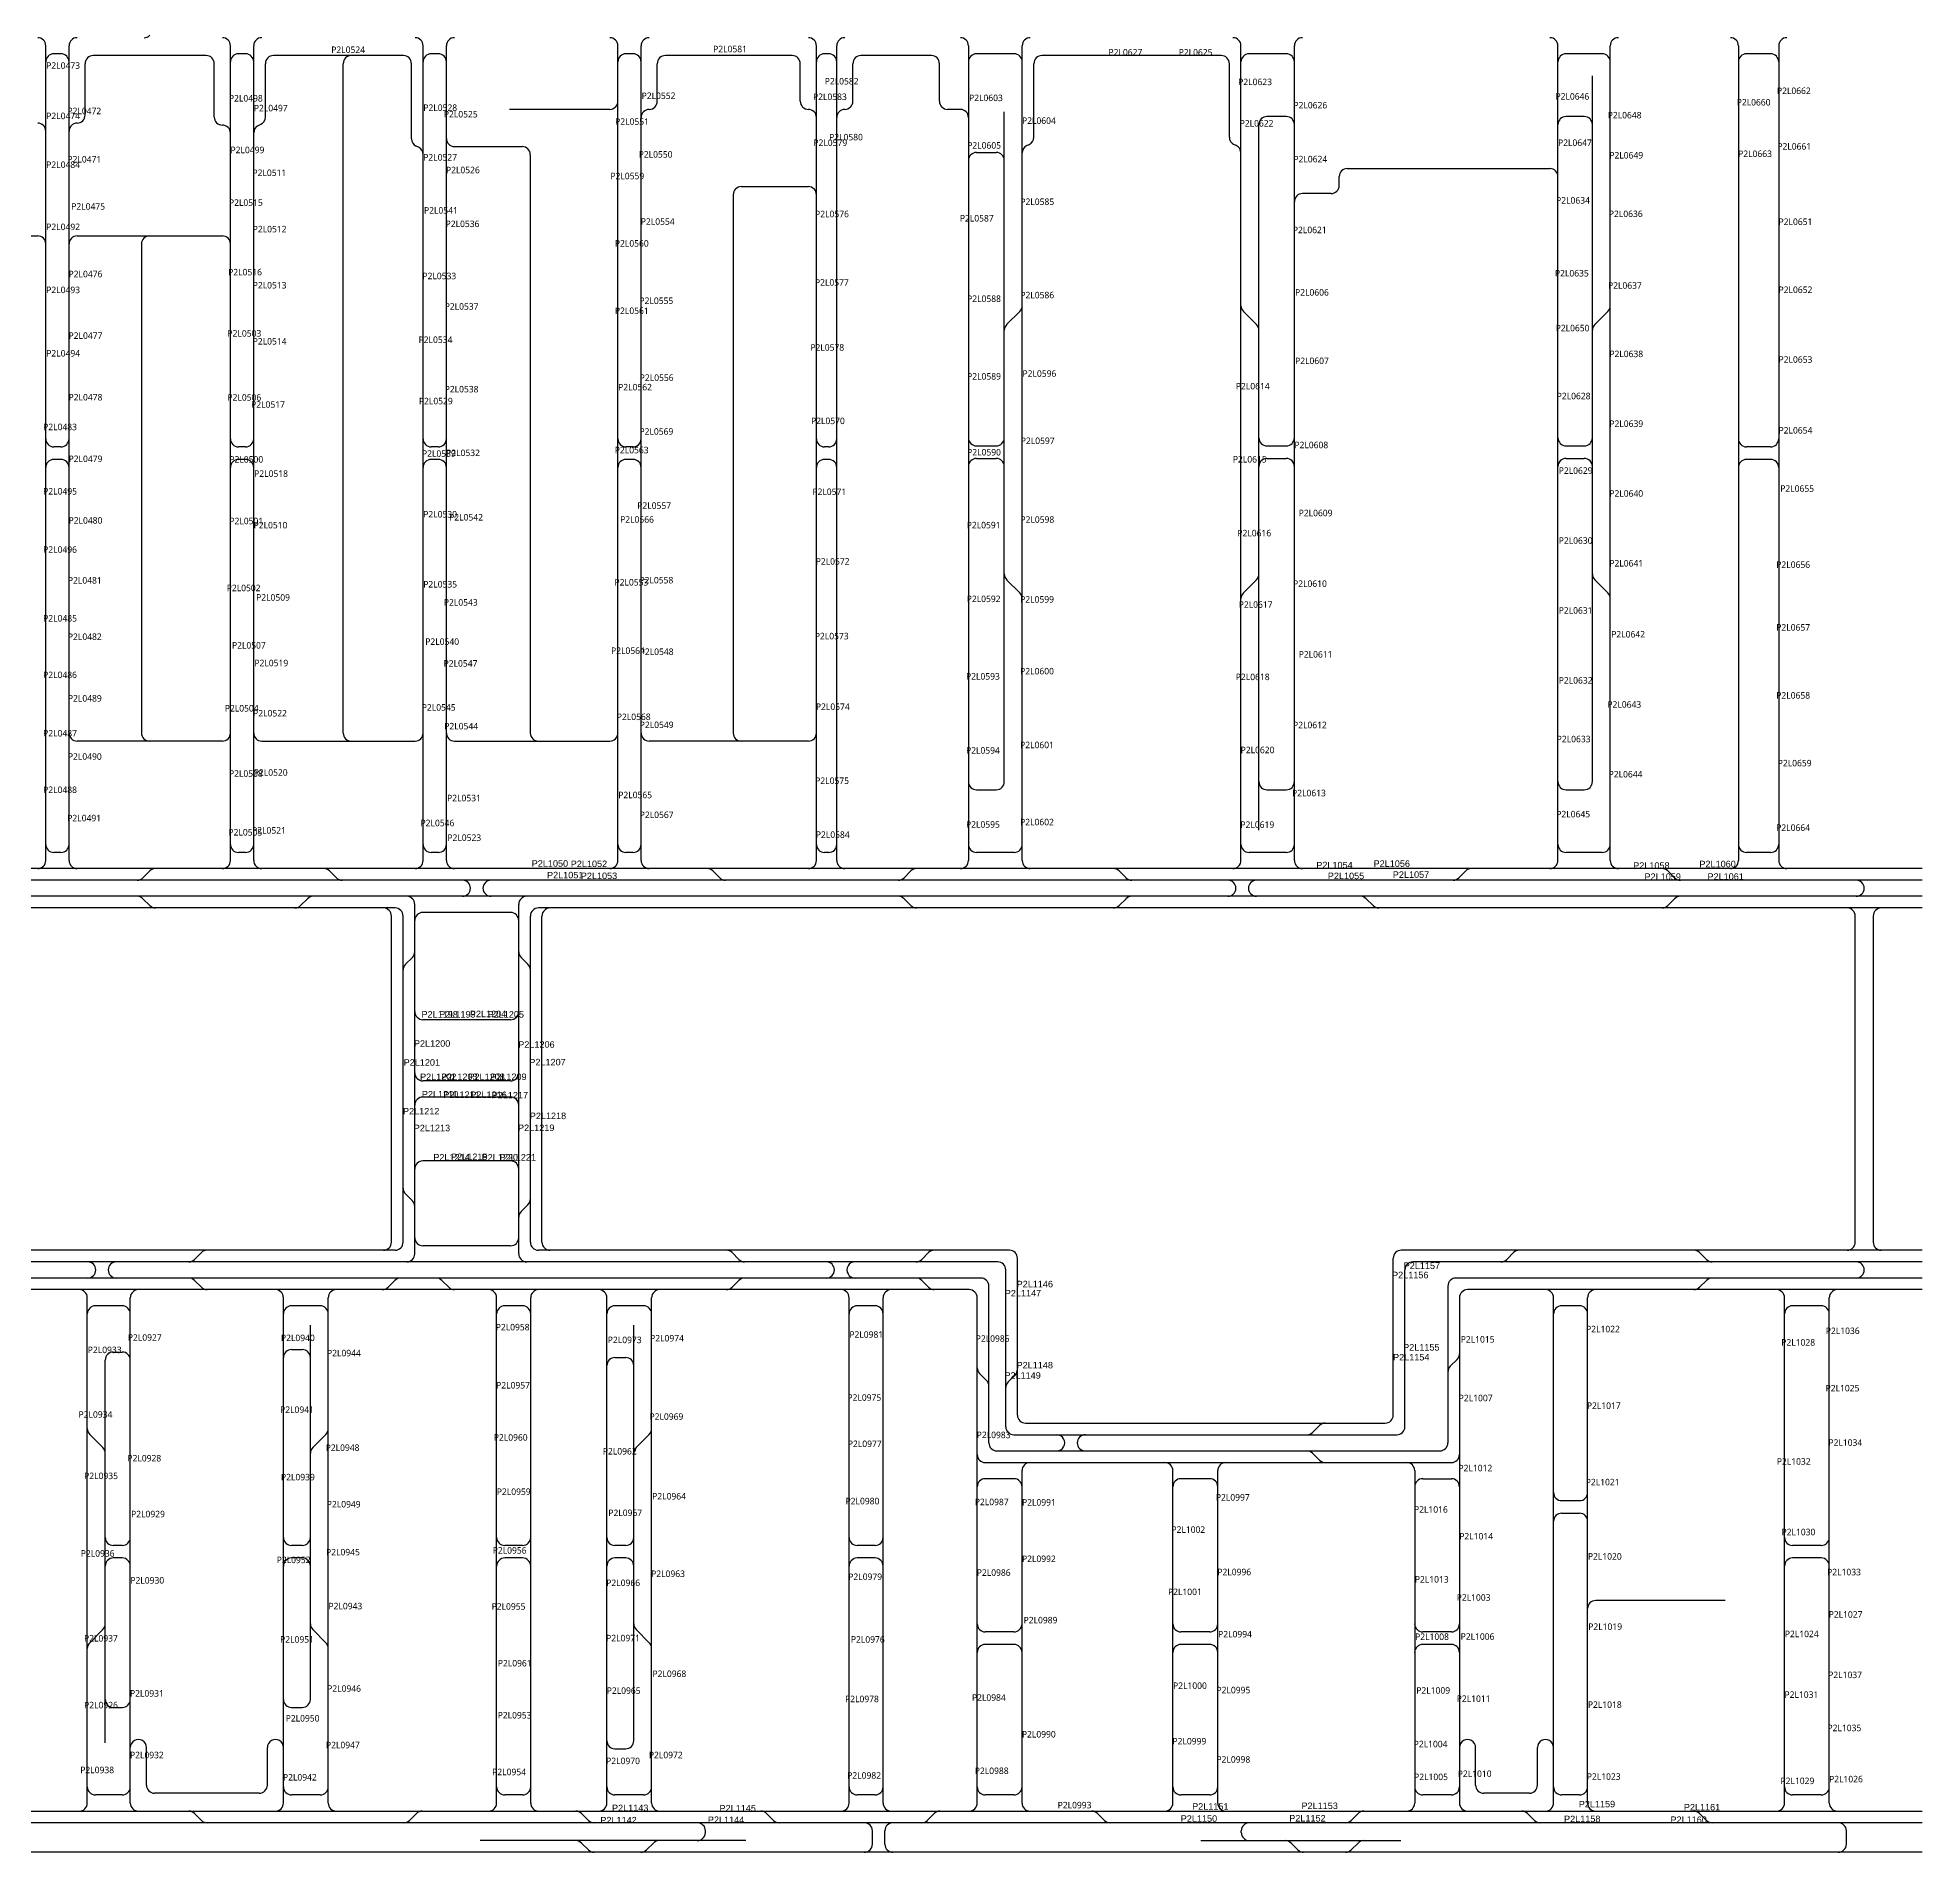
# Model space of a CAD drawing. Header units: millimetres. Extents: x 0 to 269721, y 0 to 199275.
# Drawn here: x 164520 to 269707, y 125 to 101393 of the extents above; entities that cross this region are included whole.
import ezdxf

# ---------------------------------------------------------------- set-up
doc = ezdxf.new("R2010")
doc.units = ezdxf.units.MM
doc.layers.add('HNTK_EQ_TEXT', color=7, linetype='Continuous')
doc.layers.add('L2_AMHS_Rail Center(P2L 7F Lower)', color=42, linetype='Continuous')
doc.styles.get("Standard").update_dxf_attribs({"font": 'arial.ttf'})
doc.styles.add('맑은고딕', font='malgun.ttf')

msp = doc.modelspace()

# ---------------------------------------------------------------- linework, layer by layer
at = {"layer": 'L2_AMHS_Rail Center(P2L 7F Lower)'}
for p, q in [((164970, 55475), (164970, 100943)), ((165820, 100493), (165420, 100493)), ((166270, 55475), (166270, 100943)), ((167170, 97078), (167170, 99943)), ((173926, 100393), (167620, 100393)), ((174376, 96967), (174376, 99943)), ((175276, 55475), (175276, 100943)), ((176126, 100493), (175726, 100493)), ((176576, 55475), (176576, 100943)), ((177226, 96967), (177226, 99943)), ((184932, 100393), (177676, 100393)), ((181572, 62588), (181572, 99943)), ((185382, 95752), (185382, 99943)), ((186032, 55475), (186032, 100943)), ((186882, 100493), (186482, 100493)), ((187332, 55475), (187332, 100943)), ((196902, 55475), (196902, 100943)), ((197752, 100493), (197352, 100493)), ((198202, 55475), (198202, 100943)), ((199102, 97843), (199102, 99943)), ((206634, 100393), (199552, 100393)), ((207084, 97843), (207084, 99943)), ((207984, 55475), (207984, 100943)), ((208668, 100493), (208434, 100493)), ((209118, 55475), (209118, 100943)), ((210018, 97843), (210018, 99943)), ((214401, 100393), (210468, 100393)), ((214851, 97843), (214851, 99943)), ((216471, 100943), (216471, 55475)), ((219021, 100493), (216921, 100493)), ((219471, 55475), (219471, 100943)), ((220121, 95837), (220121, 99943)), ((230580, 100393), (220571, 100393)), ((231030, 95837), (231030, 99943)), ((231680, 55475), (231680, 100943)), ((234210, 100493), (232130, 100493)), ((234660, 55475), (234660, 100943)), ((249372, 55475), (249372, 100943)), ((251842, 100493), (249822, 100493)), ((252292, 55475), (252292, 100943)), ((259444, 100943), (259444, 55475)), ((261242, 100493), (259894, 100493)), ((261692, 100943), (261692, 55475)), ((251292, 59875), (251292, 99258)), ((196452, 97393), (190850, 97393)), ((216021, 97393), (215301, 97393)), ((218471, 59875), (218471, 97258)), ((234210, 96993), (233130, 96993)), ((250842, 96993), (249822, 96993)), ((176836, 96499), (176966, 96559)), ((232680, 57160), (232680, 96543)), ((185772, 95284), (185642, 95345)), ((187782, 95314), (191565, 95314)), ((192015, 94864), (192015, 62588)), ((216921, 94993), (218021, 94993)), ((219730, 95368), (219861, 95429)), ((231420, 95368), (231290, 95429)), ((237162, 93142), (237162, 93641)), ((237612, 94091), (248922, 94091)), ((203339, 92631), (203339, 62588)), ((203789, 93081), (207534, 93081)), ((236712, 92692), (235110, 92692)), ((155974, 90334), (164520, 90334)), ((166720, 90334), (174826, 90334)), ((170312, 89884), (170312, 62588)), ((218602, 85382), (219339, 86118)), ((231812, 86118), (232548, 85382)), ((251423, 85382), (252160, 86118)), ((165820, 78559), (165420, 78559)), ((165820, 77859), (165420, 77859)), ((176126, 78559), (175726, 78559)), ((176126, 77859), (175726, 77859)), ((186882, 78559), (186482, 78559)), ((186882, 77859), (186482, 77859)), ((197752, 78559), (197352, 78559)), ((197752, 77859), (197352, 77859)), ((208668, 78559), (208434, 78559)), ((208668, 77859), (208434, 77859)), ((216921, 78614), (218021, 78614)), ((216921, 77914), (218021, 77914)), ((233130, 78614), (234210, 78614)), ((233130, 77914), (234210, 77914)), ((249822, 78614), (250842, 78614)), ((249822, 77914), (250842, 77914)), ((261242, 78559), (259894, 78559)), ((261242, 77859), (259894, 77859)), ((261698, 78559), (261692, 78559)), ((218602, 71146), (219339, 70409)), ((231812, 70409), (232548, 71146)), ((251423, 71146), (252160, 70409)), ((174826, 62138), (166720, 62138)), ((177026, 62138), (185582, 62138)), ((187782, 62138), (196452, 62138)), ((207534, 62138), (198652, 62138)), ((216921, 59425), (218021, 59425)), ((233130, 59425), (234210, 59425)), ((249822, 59425), (250842, 59425)), ((165820, 55925), (165420, 55925)), ((176126, 55925), (175726, 55925)), ((186882, 55925), (186482, 55925)), ((197752, 55925), (197352, 55925)), ((208668, 55925), (208434, 55925)), ((219021, 55925), (216921, 55925)), ((234210, 55925), (232130, 55925)), ((251842, 55925), (249822, 55925)), ((261242, 55925), (259894, 55925)), ((261692, 55925), (261692, 55925)), ((269707, 55025), (12117, 55025)), ((170392, 54507), (170777, 54893)), ((181192, 54507), (180807, 54893)), ((202585, 54507), (202200, 54893)), ((212875, 54507), (213259, 54893)), ((225263, 54507), (224878, 54893)), ((243840, 54507), (244225, 54893)), ((255883, 54507), (255499, 54893)), ((269707, 54375), (12767, 54375)), ((269707, 53475), (12767, 53475)), ((184467, 52825), (127667, 52825)), ((170778, 52957), (170393, 53343)), ((179194, 52957), (179579, 53343)), ((185567, 33525), (185567, 53025)), ((191367, 33525), (191367, 53025)), ((269707, 52825), (192467, 52825)), ((213260, 52957), (212875, 53343)), ((224878, 52957), (225263, 53343)), ((239055, 52957), (238670, 53343)), ((255498, 52957), (255883, 53343)), ((184267, 34175), (184267, 52375)), ((184917, 34175), (184917, 52375)), ((190917, 52575), (186017, 52575)), ((192017, 34175), (192017, 52375)), ((192667, 34175), (192667, 52375)), ((265967, 34175), (265967, 52375)), ((266967, 52375), (266967, 34175)), ((185435, 50067), (185049, 49683)), ((191499, 50067), (191885, 49683)), ((190917, 46592), (186017, 46592)), ((190917, 43175), (186017, 43175)), ((190917, 42275), (186017, 42275)), ((190917, 38708), (186017, 38708)), ((185049, 36867), (185435, 36483)), ((191885, 36267), (191499, 35883)), ((184467, 33725), (127667, 33725)), ((190917, 33975), (186017, 33975)), ((218755, 33725), (192467, 33725)), ((269707, 33725), (240628, 33725)), ((218105, 33075), (33544, 33075)), ((173274, 33207), (173659, 33593)), ((203659, 33207), (203274, 33593)), ((213862, 33207), (214246, 33593)), ((218555, 23875), (218555, 32625)), ((219205, 24525), (219205, 33275)), ((240178, 24525), (240178, 33275)), ((240828, 23875), (240828, 32625)), ((269707, 33075), (241278, 33075)), ((246894, 33593), (246509, 33207)), ((257275, 33593), (257659, 33207)), ((217158, 32175), (33544, 32175)), ((173660, 31657), (173275, 32043)), ((184075, 31657), (184459, 32043)), ((187460, 31657), (187075, 32043)), ((203275, 31657), (203659, 32043)), ((213862, 32043), (214246, 31657)), ((217608, 22975), (217608, 31725)), ((243226, 31725), (243226, 22975)), ((269707, 32175), (243676, 32175)), ((257659, 32043), (257275, 31657)), ((216508, 31525), (32644, 31525)), ((167291, 2875), (167291, 31075)), ((169241, 30625), (167741, 30625)), ((169691, 2875), (169691, 31075)), ((178238, 2875), (178238, 31075)), ((180288, 30625), (178688, 30625)), ((180738, 2875), (180738, 31075)), ((190136, 2875), (190136, 31075)), ((191586, 30625), (190586, 30625)), ((192036, 2875), (192036, 31075)), ((196288, 2875), (196288, 31075)), ((198338, 30625), (196738, 30625)), ((198788, 2875), (198788, 31075)), ((209809, 2875), (209809, 31075)), ((211259, 30625), (210259, 30625)), ((211709, 2875), (211709, 31075)), ((216958, 22325), (216958, 31075)), ((243876, 31075), (243876, 2875)), ((269707, 31525), (244326, 31525)), ((249127, 2875), (249127, 31075)), ((250577, 30625), (249577, 30625)), ((251027, 2875), (251027, 31075)), ((262017, 2875), (262017, 31075)), ((264067, 30625), (262467, 30625)), ((264517, 2875), (264517, 31075)), ((179738, 8657), (179738, 29549)), ((197788, 6355), (197788, 29549)), ((168291, 6242), (168291, 27594)), ((168741, 28044), (169241, 28044)), ((178688, 28184), (179288, 28184)), ((196738, 27734), (197338, 27734)), ((243744, 27631), (243359, 27247)), ((217476, 26463), (217090, 26848)), ((219073, 26761), (218687, 26376)), ((168159, 22713), (167423, 23450)), ((179870, 22713), (180606, 23450)), ((197920, 22713), (198657, 23450)), ((219005, 23425), (240378, 23425)), ((219655, 24075), (239728, 24075)), ((236059, 23943), (235675, 23557)), ((216958, 2875), (216958, 22325)), ((218058, 22525), (242776, 22525)), ((236059, 22007), (235675, 22393)), ((217408, 21875), (243426, 21875)), ((219458, 2875), (219458, 21425)), ((227878, 2875), (227878, 21425)), ((230384, 2875), (230384, 21425)), ((241376, 21425), (241376, 2875)), ((219008, 20975), (217408, 20975)), ((229934, 20975), (228328, 20975)), ((241826, 20975), (243426, 20975)), ((249577, 19750), (250577, 19750)), ((249577, 19050), (250577, 19050)), ((169241, 17250), (168741, 17250)), ((179288, 17250), (178688, 17250)), ((191586, 17250), (190586, 17250)), ((197338, 17250), (196738, 17250)), ((211259, 17250), (210259, 17250)), ((264067, 17250), (262467, 17250)), ((169241, 16550), (168741, 16550)), ((179288, 16550), (178688, 16550)), ((191586, 16550), (190586, 16550)), ((197338, 16550), (196738, 16550)), ((211259, 16550), (210259, 16550)), ((264067, 16550), (262467, 16550)), ((258706, 14173), (251477, 14173)), ((167423, 11819), (168159, 12556)), ((180606, 11819), (179870, 12556)), ((198657, 11819), (197920, 12556)), ((219008, 12425), (217408, 12425)), ((219008, 11725), (217408, 11725)), ((229934, 12425), (228328, 12425)), ((229934, 11725), (228328, 11725)), ((243426, 12425), (241824, 12425)), ((243426, 11725), (241824, 11725)), ((168741, 8207), (169241, 8207)), ((178688, 8207), (179288, 8207)), ((170591, 3875), (170591, 5975)), ((177338, 3875), (177338, 5975)), ((196738, 5905), (197338, 5905)), ((244776, 3875), (244776, 5975)), ((248227, 3875), (248227, 5975)), ((169241, 3325), (167741, 3325)), ((176888, 3425), (171041, 3425)), ((180288, 3325), (178688, 3325)), ((191586, 3325), (190586, 3325)), ((198338, 3325), (196738, 3325)), ((211259, 3325), (210259, 3325)), ((219008, 3325), (217408, 3325)), ((229934, 3325), (228328, 3325)), ((243426, 3325), (241826, 3325)), ((247777, 3425), (245226, 3425)), ((250577, 3325), (249577, 3325)), ((264067, 3325), (262467, 3325)), ((34567, 2425), (269707, 2425)), ((173659, 1907), (173275, 2293)), ((185275, 1907), (185659, 2293)), ((195260, 1907), (194875, 2293)), ((205589, 1907), (205205, 2293)), ((214174, 1907), (214559, 2293)), ((224059, 1907), (223675, 2293)), ((237828, 1907), (238213, 2293)), ((248060, 1907), (247675, 2293)), ((257660, 1907), (257275, 2293)), ((269707, 1775), (38367, 1775)), ((201785, 1224), (201785, 1325)), ((211107, 575), (211107, 1325)), ((211807, 575), (211807, 1325)), ((231699, 1224), (231699, 1325)), ((265467, 574), (265467, 1325)), ((269707, 125), (33667, 125)), ((204050, 775), (189213, 775)), ((195259, 257), (194874, 643)), ((198501, 257), (198886, 643)), ((229434, 775), (240599, 775)), ((234859, 257), (234475, 643)), ((237828, 257), (238214, 643))]:
    msp.add_line(p, q, dxfattribs=at)
for centre, start, end in [((164520, 100943), 0, 90), ((166720, 100943), 90, 180), ((170456, 101843), 270, 315.06019), ((174826, 100943), 0, 90), ((177026, 100943), 90, 180), ((185582, 100943), 0, 90), ((187782, 100943), 90, 180), ((196452, 100943), 0, 90), ((198652, 100943), 90, 180), ((207534, 100943), 0, 90), ((209568, 100943), 90, 180), ((216021, 100943), 0, 90), ((219921, 100943), 90, 180), ((231230, 100943), 0, 90), ((235110, 100943), 90, 180), ((248922, 100943), 0, 90), ((252742, 100943), 90, 180), ((258994, 100943), 0, 90), ((262142, 100943), 90, 180), ((165420, 100043), 90, 180), ((165820, 100043), 0, 90), ((167620, 99943), 90, 180), ((173926, 99943), 0, 90), ((175726, 100043), 90, 180), ((176126, 100043), 0, 90), ((177676, 99943), 90, 180), ((182022, 99943), 90, 180), ((184932, 99943), 0, 90), ((186482, 100043), 90, 180), ((186882, 100043), 0, 90), ((197352, 100043), 90, 180), ((197752, 100043), 0, 90), ((199552, 99943), 90, 180), ((206634, 99943), 0, 90), ((208434, 100043), 90, 180), ((208668, 100043), 0, 90), ((210468, 99943), 90, 180), ((214401, 99943), 0, 90), ((216921, 100043), 90, 180), ((219021, 100043), 0, 90), ((220571, 99943), 90, 180), ((230580, 99943), 0, 90), ((232130, 100043), 90, 180), ((234210, 100043), 0, 90), ((249822, 100043), 90, 180), ((251842, 100043), 0, 90), ((259894, 100043), 90, 180), ((261242, 100043), 0, 90), ((196452, 97843), 270, 0), ((198652, 97843), 270, 0), ((207534, 97843), 180, 270), ((209568, 97843), 270, 0), ((215301, 97843), 180, 270), ((166720, 97078), 270, 0), ((174826, 96967), 180, 270), ((176776, 96967), 295, 0), ((198652, 96943), 90, 180), ((207534, 96943), 0, 90), ((209568, 96943), 90, 180), ((216021, 96943), 0, 90), ((233130, 96543), 90, 180), ((234210, 96543), 0, 90), ((249822, 96543), 90, 180), ((250842, 96543), 0, 90), ((164520, 96178), 0, 90), ((166720, 96178), 90, 180), ((174826, 96067), 0, 90), ((177026, 96091), 115, 180), ((185832, 95752), 180, 245), ((187782, 95764), 180, 270), ((219671, 95837), 295, 0), ((231480, 95837), 180, 245), ((185582, 94876), 0, 65), ((191565, 94864), 0, 90), ((216921, 94543), 90, 180), ((218021, 94543), 0, 90), ((219921, 94960), 115, 180), ((231230, 94960), 0, 65), ((237612, 93641), 90, 180), ((248922, 93641), 0, 90), ((203789, 92631), 90, 180), ((207534, 92631), 0, 90), ((235110, 92242), 90, 180), ((236712, 93142), 270, 0), ((164520, 89884), 0, 90), ((166720, 89884), 90, 180), ((170762, 89884), 90, 180), ((174826, 89884), 0, 90), ((219021, 86437), 315.00012, 0), ((232130, 86437), 180, 224.99988), ((251842, 86437), 315.00012, 0), ((218921, 85064), 135.00012, 180), ((232230, 85064), 0, 44.99988), ((251742, 85064), 135.00012, 180), ((165420, 79009), 180, 270), ((165820, 79009), 270, 0), ((175726, 79009), 180, 270), ((176126, 79009), 270, 0), ((186482, 79009), 180, 270), ((186882, 79009), 270, 0), ((197352, 79009), 180, 270), ((197752, 79009), 270, 0), ((208434, 79009), 180, 270), ((208668, 79009), 270, 0), ((216921, 79064), 180, 270), ((218021, 79064), 270, 0), ((233130, 79064), 180, 270), ((234210, 79064), 270, 0), ((249822, 79064), 180, 270), ((250842, 79064), 270, 0), ((259894, 79009), 180, 270), ((261242, 79009), 270, 0), ((165420, 77409), 90, 180), ((165820, 77409), 0, 90), ((175726, 77409), 90, 180), ((176126, 77409), 0, 90), ((186482, 77409), 90, 180), ((186882, 77409), 0, 90), ((197352, 77409), 90, 180), ((197752, 77409), 0, 90), ((208434, 77409), 90, 180), ((208668, 77409), 0, 90), ((216921, 77464), 90, 180), ((218021, 77464), 0, 90), ((233130, 77464), 90, 180), ((234210, 77464), 0, 90), ((249822, 77464), 90, 180), ((250842, 77464), 0, 90), ((259894, 77409), 90, 180), ((261242, 77409), 0, 90), ((218921, 71464), 180, 224.99988), ((232230, 71464), 315.00012, 0), ((251742, 71464), 180, 224.99988), ((219021, 70091), 0, 44.99988), ((232130, 70091), 135.00012, 180), ((251842, 70091), 0, 44.99988), ((166720, 62588), 180, 270), ((170762, 62588), 180, 270), ((174826, 62588), 270, 0), ((177026, 62588), 180, 270), ((182022, 62588), 180, 270), ((185582, 62588), 270, 0), ((187782, 62588), 180, 270), ((192465, 62588), 180, 270), ((196452, 62588), 270, 0), ((198652, 62588), 180, 270), ((203789, 62588), 180, 270), ((207534, 62588), 270, 0), ((216921, 59875), 180, 270), ((218021, 59875), 270, 0), ((233130, 59875), 180, 270), ((234210, 59875), 270, 0), ((249822, 59875), 180, 270), ((250842, 59875), 270, 0), ((165420, 56375), 180, 270), ((165820, 56375), 270, 0), ((175726, 56375), 180, 270), ((176126, 56375), 270, 0), ((186482, 56375), 180, 270), ((186882, 56375), 270, 0), ((197352, 56375), 180, 270), ((197752, 56375), 270, 0), ((208434, 56375), 180, 270), ((208668, 56375), 270, 0), ((216921, 56375), 180, 270), ((219021, 56375), 270, 0), ((232130, 56375), 180, 270), ((234210, 56375), 270, 0), ((249822, 56375), 180, 270), ((251842, 56375), 270, 0), ((259894, 56375), 180, 270.00017), ((261242, 56375), 270.00017, 0), ((164520, 55475), 270, 0), ((166720, 55475), 180, 270), ((171096, 54575), 90, 135.06019), ((174826, 55475), 270, 0), ((177026, 55475), 180, 270), ((180488, 54575), 44.93981, 90), ((185582, 55475), 270, 0), ((187782, 55475), 180, 270), ((196452, 55475), 270, 0), ((198652, 55475), 180, 270), ((201881, 54575), 44.93981, 90), ((207534, 55475), 270, 0), ((209568, 55475), 180, 270), ((213578, 54575), 90, 135.06019), ((216021, 55475), 270, 0), ((219921, 55475), 180, 270), ((224559, 54575), 44.93981, 90), ((231230, 55475), 270, 0), ((235110, 55475), 180, 270), ((244543, 54575), 90, 135.06019), ((248922, 55475), 270, 0), ((252742, 55475), 180, 270), ((255180, 54575), 44.93981, 90), ((258994, 55475), 270, 0), ((262142, 55475), 180, 270), ((170074, 54825), 270, 315.06019), ((181510, 54825), 224.93981, 270), ((188224, 53925), 270, 89.99996), ((189824, 53925), 90, 270), ((202903, 54825), 224.93981, 270), ((212556, 54825), 270, 315.06019), ((225581, 54825), 224.93981, 270), ((230947, 53925), 270, 89.99996), ((232547, 53925), 90, 270), ((243521, 54825), 270, 315.06019), ((256202, 54825), 224.93981, 270), ((266013, 53925), 270, 89.99996), ((170075, 53025), 44.93981, 90), ((171097, 53275), 224.93981, 270), ((178876, 53275), 270, 315.06019), ((179898, 53025), 90, 135.06019), ((183817, 52375), 0, 90), ((184467, 52375), 0, 90), ((185117, 53025), 0, 90), ((191817, 53025), 90, 180), ((192467, 52375), 90, 180), ((193117, 52375), 90, 180), ((212556, 53025), 44.93981, 90), ((213578, 53275), 224.93981, 270), ((224559, 53275), 270, 315.06019), ((225581, 53025), 90, 135.06019), ((238351, 53025), 44.93981, 90), ((239373, 53275), 224.93981, 270), ((255179, 53275), 270, 315.06019), ((256201, 53025), 90, 135.06019), ((265517, 52375), 0, 90), ((267417, 52375), 90, 180), ((186017, 52125), 90, 180), ((190917, 52125), 0, 90), ((185367, 49364), 134.93981, 180), ((185117, 50386), 314.93981, 0), ((191817, 50386), 180, 225.06019), ((191567, 49364), 0, 45.06019), ((186017, 47042), 180, 270), ((190917, 47042), 270, 0), ((186017, 43625), 180, 270), ((190917, 43625), 270, 0), ((186017, 41825), 90, 180), ((190917, 41825), 0, 90), ((186017, 38258), 90, 180), ((190917, 38258), 0, 90), ((185367, 37186), 180, 225.06019), ((185117, 36164), 0, 45.06019), ((191817, 35564), 134.93981, 180), ((191567, 36586), 314.93981, 0), ((173978, 33275), 90, 135.06019), ((183817, 34175), 270, 0), ((184467, 34175), 270, 0), ((186017, 34425), 180, 270), ((190917, 34425), 270, 0), ((192467, 34175), 180, 270), ((193117, 34175), 180, 270), ((202956, 33275), 44.93981, 90), ((214565, 33275), 90, 135.06019), ((218755, 33275), 0, 90), ((240628, 33275), 90, 180), ((247213, 33275), 90, 135.06019), ((256956, 33275), 44.93981, 90), ((265517, 34175), 270, 0), ((267417, 34175), 180, 270), ((167309, 32625), 270, 89.99996), ((168909, 32625), 90, 270), ((172956, 33525), 270, 315.06019), ((185117, 33525), 270, 0), ((191817, 33525), 180, 270), ((203978, 33525), 224.93981, 270), ((208536, 32625), 270, 89.99996), ((210136, 32625), 89.62183, 270.37817), ((213543, 33525), 270, 315.06019), ((218105, 32625), 0, 90), ((241278, 32625), 90, 180), ((246191, 33525), 270, 315.06019), ((257978, 33525), 224.93981, 270), ((266017, 32625), 270, 89.99996), ((172956, 31725), 44.93981, 90), ((173978, 31975), 224.93981, 270), ((183756, 31975), 270, 315.06019), ((184778, 31725), 90, 135.06019), ((186756, 31725), 44.93981, 90), ((187778, 31975), 224.93981, 270), ((202956, 31975), 270, 315.06019), ((203978, 31725), 90, 135.06019), ((213543, 31725), 44.93981, 90), ((214565, 31975), 224.93981, 270), ((217158, 31725), 0, 90), ((243676, 31725), 90, 180), ((256956, 31975), 270, 315.06019), ((257978, 31725), 90, 135.06019), ((166841, 31075), 0, 90), ((167741, 30175), 90, 180), ((169241, 30175), 0, 90), ((170141, 31075), 90, 180), ((177788, 31075), 0, 90), ((178688, 30175), 90, 180), ((180288, 30175), 0, 90), ((181188, 31075), 90, 180), ((189686, 31075), 0, 90), ((190586, 30175), 90, 180), ((191586, 30175), 0, 90), ((192486, 31075), 90, 180), ((195838, 31075), 0, 90), ((196738, 30175), 90, 180), ((198338, 30175), 0, 90), ((199238, 31075), 90, 180), ((209359, 31075), 0, 90), ((210259, 30175), 90, 180), ((211259, 30175), 0, 90), ((212159, 31075), 90, 180), ((216508, 31075), 0, 90), ((244326, 31075), 90, 180), ((248677, 31075), 0, 90), ((249577, 30175), 90, 180), ((250577, 30175), 0, 90), ((251477, 31075), 90, 180), ((261567, 31075), 0, 90), ((262467, 30175), 90, 180), ((264067, 30175), 0, 90), ((264967, 31075), 90, 180), ((168741, 27594), 90, 180), ((169241, 27594), 0, 90), ((178688, 27734), 90, 180), ((179288, 27734), 0, 90), ((196738, 27284), 90, 180), ((197338, 27284), 0, 90), ((243426, 27950), 314.93981, 0), ((217408, 27167), 180, 225.06019), ((217158, 26145), 0, 45.06019), ((219005, 26057), 134.93981, 180), ((218755, 27079), 314.93981, 0), ((243676, 26928), 134.93981, 180), ((219655, 24525), 180, 270), ((239728, 24525), 270, 0), ((167741, 23768), 180, 224.99988), ((180288, 23768), 315.00012, 0), ((198338, 23768), 315.00012, 0), ((219005, 23875), 180, 270), ((221393, 22975), 270, 90.00002), ((222993, 22975), 90, 270), ((235356, 23875), 270, 315.06019), ((236378, 23625), 90, 135.06019), ((240378, 23875), 270, 0), ((167841, 22395), 0, 44.99988), ((180188, 22395), 135.00012, 180), ((198238, 22395), 135.00012, 180), ((217408, 22325), 180, 270), ((218058, 22975), 180, 270), ((235356, 22075), 44.93981, 90), ((242776, 22975), 270, 0), ((243426, 22325), 270, 0), ((219908, 21425), 90, 180), ((227428, 21425), 0, 90), ((230834, 21425), 90, 180), ((236378, 22325), 224.93981, 270), ((240926, 21425), 0, 90), ((217408, 20525), 90, 180), ((219008, 20525), 0, 90), ((228328, 20525), 90, 180), ((229934, 20525), 0, 90), ((241826, 20525), 90, 180), ((243426, 20525), 0, 90), ((249577, 20200), 180, 270), ((250577, 20200), 270, 0), ((249577, 18600), 90, 180), ((250577, 18600), 0, 90), ((168741, 17700), 180, 270), ((169241, 17700), 270, 0), ((178688, 17700), 180, 270), ((179288, 17700), 270, 0), ((190586, 17700), 180, 270), ((191586, 17700), 270, 0), ((196738, 17700), 180, 270), ((197338, 17700), 270, 0), ((210259, 17700), 180, 270), ((211259, 17700), 270, 0), ((262467, 17700), 180, 270), ((264067, 17700), 270, 0), ((168741, 16100), 90, 180), ((169241, 16100), 0, 90), ((178688, 16100), 90, 180), ((179288, 16100), 0, 90), ((190586, 16100), 90, 180), ((191586, 16100), 0, 90), ((196738, 16100), 90, 180), ((197338, 16100), 0, 90), ((210259, 16100), 90, 180), ((211259, 16100), 0, 90), ((262467, 16100), 90, 180), ((264067, 16100), 0, 90), ((251477, 13723), 90, 180), ((167841, 12874), 315.00012, 0), ((180188, 12874), 180, 224.99988), ((198238, 12874), 180, 224.99988), ((217408, 12875), 180, 270), ((219008, 12875), 270, 0), ((228328, 12875), 180, 270), ((229934, 12875), 270, 0), ((241824, 12875), 180, 270), ((243426, 12875), 270, 0), ((167741, 11501), 135.00012, 180), ((180288, 11501), 0, 44.99988), ((198338, 11501), 0, 44.99988), ((217408, 11275), 90, 180), ((219008, 11275), 0, 90), ((228328, 11275), 90, 180), ((229934, 11275), 0, 90), ((241824, 11275), 90, 180), ((243426, 11275), 0, 90), ((168741, 8657), 180, 270), ((169241, 8657), 270, 0), ((178688, 8657), 180, 270), ((179288, 8657), 270, 0), ((170141, 5975), 0, 180.00002), ((177788, 5975), 0, 180.00002), ((196738, 6355), 180, 270), ((197338, 6355), 270, 0), ((244326, 5975), 0, 180.00002), ((248677, 5975), 0, 180.00002), ((167741, 3775), 180, 270), ((169241, 3775), 270, 0), ((171041, 3875), 180, 270), ((176888, 3875), 270, 0), ((178688, 3775), 180, 270), ((180288, 3775), 270, 0), ((190586, 3775), 180, 270), ((191586, 3775), 270, 0), ((196738, 3775), 180, 270), ((198338, 3775), 270, 0), ((210259, 3775), 180, 270), ((211259, 3775), 270, 0), ((217408, 3775), 180, 270), ((219008, 3775), 270, 0), ((228328, 3775), 180, 270), ((229934, 3775), 270, 0), ((241826, 3775), 180, 270), ((243426, 3775), 270, 0), ((245226, 3875), 180, 270), ((247777, 3875), 270, 0), ((249577, 3775), 180, 270), ((250577, 3775), 270, 0), ((262467, 3775), 180, 270), ((264067, 3775), 270, 0), ((166841, 2875), 270, 0), ((170141, 2875), 180, 270), ((172956, 1975), 44.93981, 90), ((177788, 2875), 270, 0), ((181188, 2875), 180, 270), ((185978, 1975), 90, 135.06019), ((189686, 2875), 270, 0), ((192486, 2875), 180, 270), ((194556, 1975), 44.93981, 90), ((195838, 2875), 270, 0), ((199238, 2875), 180, 270), ((204886, 1975), 44.93981, 90), ((209359, 2875), 270, 0), ((212159, 2875), 180, 270), ((214878, 1975), 90, 135.06019), ((216508, 2875), 270, 0), ((219908, 2875), 180, 270), ((223356, 1975), 44.93981, 90), ((227428, 2875), 270, 0), ((230834, 2875), 180, 270), ((238532, 1975), 90, 135.06019), ((240926, 2875), 270, 0), ((244326, 2875), 180, 270), ((247356, 1975), 44.93981, 90), ((248677, 2875), 270, 0), ((251477, 2875), 180, 270), ((256956, 1975), 44.93981, 90), ((261567, 2875), 270, 0), ((264967, 2875), 180, 270), ((173978, 2225), 224.93981, 270), ((184956, 2225), 270, 315.06019), ((195578, 2225), 224.93981, 270), ((201335, 1325), 359.99866, 90), ((201335, 1225), 270, 0), ((205908, 2225), 224.93981, 270), ((210657, 1325), 0, 90), ((212257, 1325), 90, 180), ((213856, 2225), 270, 315.06019), ((224378, 2225), 224.93981, 270), ((232149, 1325), 90, 180), ((232149, 1225), 180, 270), ((237510, 2225), 270, 315.06019), ((248378, 2225), 224.93981, 270), ((257978, 2225), 224.93981, 270), ((265017, 1325), 0, 90), ((194556, 325), 44.93981, 90), ((195578, 575), 224.93981, 270), ((198183, 575), 270, 315.06019), ((199205, 325), 90, 135.06019), ((210657, 575), 270, 0), ((212257, 575), 180, 270), ((234156, 325), 44.93981, 90), ((235178, 575), 224.93981, 270), ((237510, 575), 270, 314.99855), ((238532, 325), 90, 134.99855), ((265017, 575), 270, 0)]:
    msp.add_arc(centre, 450, start, end, dxfattribs=at)

# ---------------------------------------------------------------- texts
at = {"layer": 'HNTK_EQ_TEXT', "lineweight": -3, "style": '맑은고딕'}
for s, p in [('P2L0473', (164998, 99657, 15472)), ('P2L0524', (180905, 100540, 4852)), ('P2L0581', (202221, 100581, 9474)), ('P2L0627', (224287, 100398, -14422)), ('P2L0625', (228204, 100398, -14422)), ('P2L0582', (208449, 98782, -284708)), ('P2L0623', (231527, 98745, 9480)), ('P2L0498', (175195, 97829, 14999)), ('P2L0552', (198230, 97971, -286247)), ('P2L0583', (207794, 97914, 14113)), ('P2L0603', (216503, 97854, -21040)), ('P2L0646', (249236, 97937, -134693)), ('P2L0660', (259349, 97610, 4994)), ('P2L0662', (261596, 98248, 7376)), ('P2L0474', (164998, 96847, 10170)), ('P2L0472', (166181, 97123, 8725)), ('P2L0497', (176587, 97283, 9992)), ('P2L0528', (186045, 97306, 41476)), ('P2L0525', (187192, 96942, -255766)), ('P2L0551', (196750, 96532, -21040)), ('P2L0604', (219460, 96583, 24106)), ('P2L0622', (231607, 96433, 166578)), ('P2L0626', (234607, 97445, 28684)), ('P2L0648', (252150, 96888, 10880)), ('P2L0580', (208692, 95662, 11531)), ('P2L0647', (249376, 95351, 14448)), ('P2L0471', (166181, 94427, 8725)), ('P2L0499', (175285, 94948, 5148)), ('P2L0527', (186039, 94534, 41476)), ('P2L0550', (198065, 94700, 39685)), ('P2L0579', (207814, 95349, -285557)), ('P2L0605', (216401, 95202, 11282)), ('P2L0624', (234607, 94436, 117393)), ('P2L0649', (252239, 94650, 6299)), ('P2L0663', (259429, 94733, 6833)), ('P2L0661', (261617, 95145, 9992)), ('P2L0484', (164998, 94123, -3132)), ('P2L0511', (176509, 93674, -496641)), ('P2L0526', (187309, 93828, 45352)), ('P2L0559', (196485, 93493, 27445)), ('P2L0475', (166393, 91795, -476)), ('P2L0515', (175197, 92009, -1478)), ('P2L0541', (186082, 91577, -33302)), ('P2L0576', (207913, 91373, 428)), ('P2L0585', (219367, 92057, 994)), ('P2L0634', (249269, 92134, -30506)), ('P2L0636', (252215, 91382, 262)), ('P2L0492', (164998, 90656, 25984)), ('P2L0512', (176522, 90529, -242770)), ('P2L0536', (187290, 90823, 160044)), ('P2L0554', (198185, 90953, -1370)), ('P2L0587', (215991, 91134, -626)), ('P2L0621', (234579, 90484, 1663)), ('P2L0651', (261685, 90942, 2063)), ('P2L0560', (196738, 89734, 27445)), ('P2L0476', (166245, 88024, -476)), ('P2L0516', (175153, 88128, -2940)), ('P2L0635', (249205, 88067, 428)), ('P2L0493', (164998, 87138, -2940)), ('P2L0513', (176522, 87398, -115235)), ('P2L0533', (185994, 87914, -2940)), ('P2L0577', (207904, 87554, 428)), ('P2L0606', (234699, 87000, 262)), ('P2L0637', (252166, 87384, -3813)), ('P2L0652', (261685, 87146, 2063)), ('P2L0537', (187237, 86214, 160044)), ('P2L0561', (196738, 85973, 27445)), ('P2L0555', (198108, 86533, -1370)), ('P2L0588', (216396, 86645, -626)), ('P2L0586', (219367, 86847, 994)), ('P2L0650', (249245, 85007, 13529)), ('P2L0477', (166245, 84586, -476)), ('P2L0503', (175114, 84712, -476)), ('P2L0514', (176522, 84268, 12300)), ('P2L0534', (185780, 84355, 120483)), ('P2L0578', (207646, 83924, 428)), ('P2L0494', (164998, 83599, -33302)), ('P2L0607', (234699, 83179, 262)), ('P2L0638', (252240, 83566, -4644)), ('P2L0653', (261685, 83252, 2063)), ('P2L0562', (196918, 81710, 27445)), ('P2L0556', (198127, 82239, -1370)), ('P2L0589', (216396, 82311, -626)), ('P2L0596', (219488, 82468, -626)), ('P2L0614', (231396, 81764, -2103)), ('P2L0478', (166245, 81148, -476)), ('P2L0506', (175112, 81136, 121922)), ('P2L0517', (176433, 80743, -59767)), ('P2L0529', (185799, 80932, -454)), ('P2L0538', (187237, 81597, 160044)), ('P2L0628', (249304, 81213, 2506)), ('P2L0570', (207683, 79828, -2731)), ('P2L0639', (252240, 79671, -4644)), ('P2L0483', (164826, 79490, 5911)), ('P2L0569', (198109, 79236, 248548)), ('P2L0597', (219392, 78717, -626)), ('P2L0654', (261685, 79301, 2063)), ('P2L0479', (166245, 77710, -476)), ('P2L0500', (175220, 77678, -476)), ('P2L0539', (185970, 78003, -4290)), ('P2L0532', (187318, 78044, -33302)), ('P2L0563', (196731, 78198, 27445)), ('P2L0590', (216396, 78078, -626)), ('P2L0615', (231229, 77684, -4434)), ('P2L0608', (234662, 78483, 1663)), ('P2L0518', (176602, 76884, -59767)), ('P2L0629', (249415, 77052, 2506)), ('P2L0495', (164826, 75897, 120461)), ('P2L0571', (207759, 75871, -2731)), ('P2L0640', (252240, 75776, -4644)), ('P2L0655', (261779, 76051, -431)), ('P2L0530', (186039, 74617, -454)), ('P2L0542', (187487, 74448, -2069)), ('P2L0566', (197029, 74325, 8874)), ('P2L0557', (197986, 75101, -3491)), ('P2L0598', (219371, 74321, -626)), ('P2L0609', (234901, 74687, 2563)), ('P2L0480', (166245, 74272, -476)), ('P2L0501', (175220, 74240, -476)), ('P2L0510', (176573, 74008, 131285)), ('P2L0591', (216375, 74010, -626)), ('P2L0616', (231479, 73564, -827)), ('P2L0496', (164826, 72646, -4312)), ('P2L0630', (249415, 73150, 2506)), ('P2L0572', (207946, 71984, 488)), ('P2L0641', (252240, 71880, -4644)), ('P2L0656', (261558, 71804, -431)), ('P2L0481', (166208, 70926, -476)), ('P2L0502', (175073, 70503, -476)), ('P2L0535', (186041, 70709, 180955)), ('P2L0553', (196715, 70819, -24446)), ('P2L0558', (198109, 70937, -1370)), ('P2L0610', (234588, 70743, 1663)), ('P2L0509', (176714, 69975, 100923)), ('P2L0543', (187192, 69699, -2069)), ('P2L0592', (216375, 69895, -626)), ('P2L0599', (219357, 69866, -626)), ('P2L0617', (231555, 69577, -314)), ('P2L0631', (249415, 69249, 2506)), ('P2L0485', (164826, 68809, -1392)), ('P2L0657', (261558, 68302, -431)), ('P2L0482', (166208, 67781, -476)), ('P2L0507', (175364, 67300, 120483)), ('P2L0540', (186153, 67507, 26072)), ('P2L0564', (196522, 67003, 27445)), ('P2L0573', (207897, 67817, 548)), ('P2L0642', (252345, 67920, 2551)), ('P2L0519', (176615, 66316, 25454)), ('P2L0547', (187177, 66292, -385229)), ('P2L0548', (198123, 66945, -1376)), ('P2L0611', (234901, 66800, 2563)), ('P2L0486', (164826, 65653, -1392)), ('P2L0593', (216334, 65569, -626)), ('P2L0600', (219354, 65860, -626)), ('P2L0618', (231394, 65541, -314)), ('P2L0632', (249416, 65347, 2506)), ('P2L0489', (166208, 64343, -476)), ('P2L0545', (185959, 63837, -545440)), ('P2L0574', (207957, 63876, -1843)), ('P2L0643', (252131, 64002, -545)), ('P2L0658', (261558, 64507, -1319)), ('P2L0504', (174965, 63787, 26072)), ('P2L0522', (176545, 63512, 378432)), ('P2L0544', (187214, 62791, 27445)), ('P2L0568', (196845, 63311, -5894)), ('P2L0549', (198124, 62865, 28986)), ('P2L0612', (234588, 62856, 1663)), ('P2L0487', (164826, 62395, -1414)), ('P2L0601', (219354, 61741, -626)), ('P2L0633', (249305, 62071, 2506)), ('P2L0490', (166208, 61095, -476)), ('P2L0594', (216334, 61436, -626)), ('P2L0620', (231662, 61462, 28986)), ('P2L0659', (261640, 60727, -2924)), ('P2L0508', (175198, 60146, -1501)), ('P2L0520', (176585, 60205, 192548)), ('P2L0575', (207917, 59747, 368)), ('P2L0644', (252202, 60109, 2461)), ('P2L0488', (164826, 59240, -1414)), ('P2L0531', (187370, 58779, 46400)), ('P2L0565', (196925, 58952, 22960)), ('P2L0613', (234534, 59059, 2551)), ('P2L0491', (166171, 57661, -476)), ('P2L0567', (198124, 57843, 220891)), ('P2L0645', (249279, 57881, -3153)), ('P2L0505', (175168, 56868, 47)), ('P2L0521', (176485, 56974, 189761)), ('P2L0546', (185890, 57387, -545440)), ('P2L0523', (187387, 56568, 164582)), ('P2L0584', (207954, 56736, 189284)), ('P2L0595', (216334, 57304, -626)), ('P2L0602', (219354, 57439, -626)), ('P2L0619', (231650, 57293, -314)), ('P2L0664', (261555, 57125, 35)), ('P2L0958', (190087, 29251, -38173)), ('P2L1022', (250944, 29146, -146300)), ('P2L0927', (169555, 28673, -22831)), ('P2L0940', (178099, 28653, 8279)), ('P2L0973', (196342, 28539, 1849)), ('P2L0974', (198702, 28634, -3088)), ('P2L0981', (209822, 28837, -2781)), ('P2L0985', (216877, 28613, -3348)), ('P2L1015', (243945, 28570, -3088)), ('P2L1028', (261838, 28399, 4543)), ('P2L1036', (264324, 29046, 948)), ('P2L0933', (167317, 27983, 51089)), ('P2L0944', (180669, 27803, -15756)), ('P2L0957', (190110, 26008, -257626)), ('P2L0975', (209715, 25323, -20428)), ('P2L1007', (243838, 25297, 11112)), ('P2L1025', (264311, 25846, 9215)), ('P2L0934', (166802, 24378, 26346)), ('P2L0941', (178051, 24644, 2933)), ('P2L0969', (198668, 24260, -516)), ('P2L1017', (250988, 24868, 3328)), ('P2L0960', (189980, 23098, -343679)), ('P2L0983', (216932, 23237, 7988)), ('P2L1034', (264467, 22809, -494377)), ('P2L0928', (169528, 21937, -22256)), ('P2L0948', (180594, 22525, -15401)), ('P2L0962', (196066, 22324, -76713)), ('P2L0977', (209740, 22740, 9215)), ('P2L1032', (261587, 21755, -4907)), ('P2L0935', (167114, 20952, 26337)), ('P2L0939', (178100, 20881, 3927)), ('P2L1012', (243820, 21387, 23641)), ('P2L0959', (190148, 20068, -74172)), ('P2L0964', (198817, 19814, 234)), ('P2L0997', (230280, 19752, 5177)), ('P2L1021', (250925, 20604, -3088)), ('P2L0929', (169734, 18821, -19665)), ('P2L0949', (180657, 19369, -17013)), ('P2L0967', (196369, 18889, -97015)), ('P2L0980', (209612, 19545, 175)), ('P2L0987', (216827, 19497, 8817)), ('P2L0991', (219458, 19474, 2795)), ('P2L1016', (241339, 19078, -3088)), ('P2L1002', (227798, 17952, -604726)), ('P2L1014', (243863, 17582, -3088)), ('P2L1030', (261853, 17817, 26040)), ('P2L0936', (166925, 16624, 26337)), ('P2L0945', (180615, 16694, -16597)), ('P2L0956', (189919, 16793, -200976)), ('P2L0952', (177861, 16263, 22753)), ('P2L0963', (198760, 15489, -2476)), ('P2L0986', (216937, 15553, 5234)), ('P2L0992', (219458, 16323, 2795)), ('P2L0996', (230361, 15587, 5177)), ('P2L1020', (251045, 16458, -3088)), ('P2L1033', (264396, 15584, -604726)), ('P2L0930', (169693, 15122, -111229)), ('P2L0966', (196255, 14982, -54046)), ('P2L0979', (209762, 15321, 175)), ('P2L1001', (227608, 14479, 948)), ('P2L1013', (241386, 15176, -3088)), ('P2L0943', (180750, 13685, -1537)), ('P2L0955', (189856, 13664, -157318)), ('P2L1003', (243721, 14164, 8265)), ('P2L0989', (219548, 12900, -561244)), ('P2L1019', (251064, 12536, -3088)), ('P2L1027', (264481, 13220, 5020)), ('P2L0937', (167107, 11887, 26337)), ('P2L0951', (178053, 11825, 26482)), ('P2L0971', (196248, 11900, -49971)), ('P2L0976', (209909, 11824, 1630)), ('P2L0994', (230404, 12117, 9807)), ('P2L1008', (241400, 11975, 45757)), ('P2L1006', (243941, 11985, 8324)), ('P2L1024', (262037, 12131, -286247)), ('P2L0961', (190203, 10497, 1449)), ('P2L0968', (198834, 9907, -51836)), ('P2L1000', (227889, 9241, -603527)), ('P2L1037', (264456, 9846, 218593)), ('P2L0926', (167113, 8159, -16971)), ('P2L0931', (169673, 8812, -14761)), ('P2L0946', (180678, 9081, -25201)), ('P2L0965', (196282, 8966, -50367)), ('P2L0978', (209583, 8502, -2556)), ('P2L0984', (216666, 8580, 2292)), ('P2L0995', (230314, 8998, 5177)), ('P2L1009', (241465, 8976, 495)), ('P2L1011', (243724, 8515, 23641)), ('P2L1018', (251044, 8185, 1106)), ('P2L1031', (262017, 8743, 7043)), ('P2L0950', (178362, 7422, 22767)), ('P2L0953', (190194, 7594, -170946)), ('P2L0990', (219454, 6531, -574484)), ('P2L0999', (227857, 6145, -980597)), ('P2L1004', (241321, 5985, 36050)), ('P2L1035', (264416, 6885, 948)), ('P2L0932', (169673, 5374, -14761)), ('P2L0947', (180612, 5932, -13517)), ('P2L0970', (196249, 5045, -16597)), ('P2L0972', (198635, 5375, 3105)), ('P2L0998', (230311, 5126, -1268)), ('P2L0938', (166897, 4541, 28395)), ('P2L0942', (178211, 4130, 4451)), ('P2L0954', (189888, 4428, -140956)), ('P2L0982', (209705, 4231, -3088)), ('P2L0988', (216825, 4492, -3088)), ('P2L1005', (241344, 4154, 4068)), ('P2L1010', (243780, 4327, -3088)), ('P2L1023', (250983, 4170, 4396)), ('P2L1029', (261794, 3931, -3088)), ('P2L1026', (264504, 4028, 3201)), ('P2L0993', (221449, 2576, 2375))]:
    msp.add_text(s, height=363, dxfattribs=at).set_placement(p)
at = {"layer": 'HNTK_EQ_TEXT'}
for s, p in [('P2L1050', (192094, 55126)), ('P2L1051', (192949, 54479)), ('P2L1052', (194273, 55108)), ('P2L1053', (194833, 54438)), ('P2L1054', (235883, 55037)), ('P2L1055', (236527, 54434)), ('P2L1056', (239082, 55119)), ('P2L1057', (240154, 54506)), ('P2L1058', (253571, 55011)), ('P2L1059', (254205, 54391)), ('P2L1060', (257267, 55097)), ('P2L1061', (257716, 54397)), ('P2L1198', (185941, 46706)), ('P2L1199', (186931, 46706)), ('P2L1204', (188641, 46731, 0)), ('P2L1205', (189631, 46706)), ('P2L1200', (185519, 45082)), ('P2L1206', (191342, 45025, 0)), ('P2L1201', (184946, 44023)), ('P2L1207', (191961, 44042, 0)), ('P2L1202', (185861, 43222)), ('P2L1203', (187041, 43222)), ('P2L1208', (188561, 43222)), ('P2L1209', (189777, 43222)), ('P2L1210', (185963, 42252, 0)), ('P2L1211', (187161, 42221)), ('P2L1216', (188668, 42221)), ('P2L1217', (189861, 42193, 0)), ('P2L1212', (184908, 41301)), ('P2L1218', (191987, 41042, 0)), ('P2L1213', (185510, 40367, 0)), ('P2L1219', (191330, 40375, 0)), ('P2L1214', (186601, 38730, 0)), ('P2L1215', (187594, 38758)), ('P2L1220', (189298, 38727, 0)), ('P2L1221', (190300, 38727, 0)), ('P2L1157', (240761, 32680)), ('P2L1146', (219159, 31655)), ('P2L1156', (240114, 32160)), ('P2L1147', (218497, 31147)), ('P2L1155', (240732, 28125)), ('P2L1148', (219156, 27130)), ('P2L1154', (240168, 27573)), ('P2L1149', (218476, 26557)), ('P2L1142', (195925, 1738)), ('P2L1143', (196575, 2419)), ('P2L1144', (201926, 1759)), ('P2L1145', (202577, 2401)), ('P2L1150', (228318, 1827)), ('P2L1151', (228956, 2504)), ('P2L1152', (234375, 1842)), ('P2L1153', (235056, 2539)), ('P2L1158', (249712, 1808)), ('P2L1159', (250533, 2634)), ('P2L1160', (255651, 1761)), ('P2L1161', (256398, 2461))]:
    msp.add_text(s, height=363, dxfattribs=at).set_placement(p)

doc.saveas('drawing.dxf')
